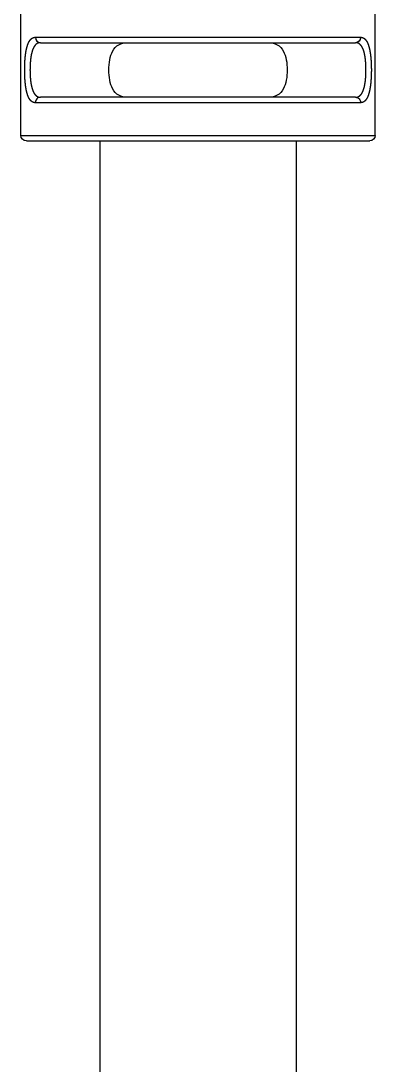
# Model space of a CAD drawing. Header units: millimetres. Extents: x 5401 to 6241, y 1473 to 2067.
# Drawn here: x 6090.86 to 6097.36, y 1814.79 to 1833.94 of the extents above; entities that cross this region are included whole.
import ezdxf

# ---------------------------------------------------------------- set-up
doc = ezdxf.new("R2010")
doc.units = ezdxf.units.MM

msp = doc.modelspace()

# ---------------------------------------------------------------- linework, layer by layer
at = {"extrusion": (1, -2.22045e-16, -2.96747e-13)}
for p, q in [((6090.863, 1831.837), (6090.863, 1837.537)), ((6097.363, 1831.837), (6097.363, 1837.537)), ((6091.13, 1833.637), (6097.096, 1833.637)), ((6091.221, 1833.537), (6097.004, 1833.537)), ((6097.096, 1832.437), (6091.13, 1832.437)), ((6097.004, 1832.537), (6091.221, 1832.537)), ((6090.863, 1831.837), (6097.363, 1831.837)), ((6090.963, 1831.737), (6097.263, 1831.737)), ((6092.313, 1831.737), (6092.313, 1741.737)), ((6095.913, 1831.737), (6095.913, 1741.737))]:
    msp.add_line(p, q, dxfattribs=at)
at = {"extrusion": (-5.04871e-29, 2.22045e-16, -1)}
for centre, start, end in [((-6090.963, 1831.837), 270, 0), ((-6097.263, 1831.837), 180, 270)]:
    msp.add_arc(centre, 0.1, start, end, dxfattribs=at)
for centre, start_param, end_param in [((6091.221, 1833.637), 4.712391, 6.283186), ((6091.221, 1832.437), 3.141593, 4.71239)]:
    msp.add_ellipse(centre, major_axis=(0, -0.1), ratio=0.917894, start_param=start_param, end_param=end_param)
at = {"extrusion": (2.46809e-29, 2.22045e-16, -1)}
msp.add_ellipse((6097.004, 1833.637), major_axis=(0, 0.1), ratio=0.917894, start_param=1.570797, end_param=3.14159, dxfattribs=at)
at = {"extrusion": (1.35779e-28, 2.22045e-16, -1)}
msp.add_ellipse((6097.004, 1832.437), major_axis=(0, 0.1), ratio=0.917894, start_param=0.000013, end_param=1.570813, dxfattribs=at)
for points in [[(6091.13, 1832.437), (6091.128, 1832.437), (6091.126, 1832.437), (6091.123, 1832.437), (6091.12, 1832.437), (6091.117, 1832.437), (6091.114, 1832.438), (6091.111, 1832.438), (6091.108, 1832.439), (6091.105, 1832.439), (6091.102, 1832.44), (6091.099, 1832.441), (6091.096, 1832.442), (6091.094, 1832.443), (6091.091, 1832.444), (6091.088, 1832.445), (6091.085, 1832.446), (6091.082, 1832.447), (6091.08, 1832.448), (6091.077, 1832.45), (6091.074, 1832.451), (6091.072, 1832.453), (6091.069, 1832.455), (6091.067, 1832.456), (6091.064, 1832.458), (6091.062, 1832.46), (6091.059, 1832.462), (6091.057, 1832.464), (6091.054, 1832.466), (6091.052, 1832.468), (6091.049, 1832.47), (6091.047, 1832.473), (6091.045, 1832.475), (6091.042, 1832.477), (6091.04, 1832.48), (6091.038, 1832.482), (6091.036, 1832.485), (6091.034, 1832.488), (6091.031, 1832.49), (6091.029, 1832.493), (6091.027, 1832.496), (6091.025, 1832.499), (6091.023, 1832.502), (6091.021, 1832.505), (6091.019, 1832.508), (6091.017, 1832.512), (6091.015, 1832.515), (6091.013, 1832.518), (6091.011, 1832.522), (6091.01, 1832.525), (6091.008, 1832.529), (6091.006, 1832.532), (6091.004, 1832.536), (6091.002, 1832.54), (6091.001, 1832.544), (6090.999, 1832.547), (6090.997, 1832.551), (6090.996, 1832.555), (6090.994, 1832.559), (6090.993, 1832.563), (6090.991, 1832.567), (6090.989, 1832.572), (6090.988, 1832.576), (6090.986, 1832.58), (6090.985, 1832.584), (6090.983, 1832.589), (6090.982, 1832.593), (6090.981, 1832.598), (6090.979, 1832.602), (6090.978, 1832.607), (6090.977, 1832.612), (6090.975, 1832.616), (6090.974, 1832.621), (6090.973, 1832.626), (6090.972, 1832.631), (6090.97, 1832.636), (6090.969, 1832.64), (6090.968, 1832.645), (6090.967, 1832.65), (6090.966, 1832.656), (6090.965, 1832.661), (6090.963, 1832.666), (6090.962, 1832.671), (6090.961, 1832.676), (6090.96, 1832.682), (6090.959, 1832.687), (6090.958, 1832.692), (6090.957, 1832.698), (6090.956, 1832.703), (6090.956, 1832.709), (6090.955, 1832.714), (6090.954, 1832.72), (6090.953, 1832.726), (6090.952, 1832.731), (6090.951, 1832.737), (6090.95, 1832.743), (6090.95, 1832.748), (6090.949, 1832.754), (6090.948, 1832.76), (6090.947, 1832.766), (6090.947, 1832.772), (6090.946, 1832.777), (6090.945, 1832.783), (6090.945, 1832.789), (6090.944, 1832.795), (6090.944, 1832.801), (6090.943, 1832.807), (6090.942, 1832.814), (6090.942, 1832.82), (6090.941, 1832.826), (6090.941, 1832.832), (6090.94, 1832.838), (6090.94, 1832.844), (6090.939, 1832.85), (6090.939, 1832.857), (6090.938, 1832.863), (6090.938, 1832.869), (6090.938, 1832.876), (6090.937, 1832.882), (6090.937, 1832.888), (6090.936, 1832.895), (6090.936, 1832.901), (6090.936, 1832.907), (6090.935, 1832.914), (6090.935, 1832.92), (6090.935, 1832.927), (6090.935, 1832.933), (6090.934, 1832.939), (6090.934, 1832.946), (6090.934, 1832.952), (6090.934, 1832.959), (6090.934, 1832.965), (6090.933, 1832.972), (6090.933, 1832.978), (6090.933, 1832.985), (6090.933, 1832.991), (6090.933, 1832.998), (6090.933, 1833.004), (6090.933, 1833.011), (6090.933, 1833.017), (6090.933, 1833.024), (6090.933, 1833.03), (6090.933, 1833.037), (6090.933, 1833.044), (6090.933, 1833.05), (6090.933, 1833.057), (6090.933, 1833.063), (6090.933, 1833.07), (6090.933, 1833.076), (6090.933, 1833.083), (6090.933, 1833.089), (6090.933, 1833.096), (6090.933, 1833.102), (6090.934, 1833.109), (6090.934, 1833.115), (6090.934, 1833.121), (6090.934, 1833.128), (6090.934, 1833.134), (6090.935, 1833.141), (6090.935, 1833.147), (6090.935, 1833.154), (6090.935, 1833.16), (6090.936, 1833.166), (6090.936, 1833.173), (6090.936, 1833.179), (6090.937, 1833.185), (6090.937, 1833.192), (6090.938, 1833.198), (6090.938, 1833.204), (6090.938, 1833.211), (6090.939, 1833.217), (6090.939, 1833.223), (6090.94, 1833.229), (6090.94, 1833.236), (6090.941, 1833.242), (6090.941, 1833.248), (6090.942, 1833.254), (6090.942, 1833.26), (6090.943, 1833.266), (6090.944, 1833.272), (6090.944, 1833.278), (6090.945, 1833.284), (6090.945, 1833.29), (6090.946, 1833.296), (6090.947, 1833.302), (6090.947, 1833.308), (6090.948, 1833.314), (6090.949, 1833.32), (6090.95, 1833.325), (6090.95, 1833.331), (6090.951, 1833.337), (6090.952, 1833.342), (6090.953, 1833.348), (6090.954, 1833.354), (6090.955, 1833.359), (6090.956, 1833.365), (6090.956, 1833.37), (6090.957, 1833.376), (6090.958, 1833.381), (6090.959, 1833.387), (6090.96, 1833.392), (6090.961, 1833.397), (6090.962, 1833.402), (6090.963, 1833.408), (6090.965, 1833.413), (6090.966, 1833.418), (6090.967, 1833.423), (6090.968, 1833.428), (6090.969, 1833.433), (6090.97, 1833.438), (6090.972, 1833.443), (6090.973, 1833.448), (6090.974, 1833.452), (6090.975, 1833.457), (6090.977, 1833.462), (6090.978, 1833.466), (6090.979, 1833.471), (6090.981, 1833.476), (6090.982, 1833.48), (6090.983, 1833.485), (6090.985, 1833.489), (6090.986, 1833.493), (6090.988, 1833.498), (6090.989, 1833.502), (6090.991, 1833.506), (6090.992, 1833.51), (6090.994, 1833.514), (6090.996, 1833.518), (6090.997, 1833.522), (6090.999, 1833.526), (6091.001, 1833.53), (6091.002, 1833.534), (6091.004, 1833.537), (6091.006, 1833.541), (6091.008, 1833.545), (6091.01, 1833.548), (6091.011, 1833.552), (6091.013, 1833.555), (6091.015, 1833.559), (6091.017, 1833.562), (6091.019, 1833.565), (6091.021, 1833.568), (6091.023, 1833.571), (6091.025, 1833.574), (6091.027, 1833.577), (6091.029, 1833.58), (6091.031, 1833.583), (6091.034, 1833.586), (6091.036, 1833.589), (6091.038, 1833.591), (6091.04, 1833.594), (6091.042, 1833.596), (6091.045, 1833.599), (6091.047, 1833.601), (6091.049, 1833.603), (6091.052, 1833.606), (6091.054, 1833.608), (6091.057, 1833.61), (6091.059, 1833.612), (6091.062, 1833.614), (6091.064, 1833.615), (6091.067, 1833.617), (6091.069, 1833.619), (6091.072, 1833.621), (6091.074, 1833.622), (6091.077, 1833.624), (6091.08, 1833.625), (6091.082, 1833.626), (6091.085, 1833.628), (6091.088, 1833.629), (6091.091, 1833.63), (6091.094, 1833.631), (6091.096, 1833.632), (6091.099, 1833.633), (6091.102, 1833.633), (6091.105, 1833.634), (6091.108, 1833.635), (6091.111, 1833.635), (6091.114, 1833.636), (6091.117, 1833.636), (6091.12, 1833.636), (6091.123, 1833.637), (6091.126, 1833.637), (6091.128, 1833.637), (6091.13, 1833.637)], [(6097.004, 1832.537), (6097.005, 1832.537), (6097.007, 1832.537), (6097.01, 1832.537), (6097.013, 1832.537), (6097.017, 1832.537), (6097.02, 1832.538), (6097.023, 1832.538), (6097.026, 1832.539), (6097.029, 1832.539), (6097.032, 1832.54), (6097.034, 1832.54), (6097.037, 1832.541), (6097.04, 1832.542), (6097.043, 1832.543), (6097.046, 1832.544), (6097.049, 1832.545), (6097.051, 1832.546), (6097.054, 1832.547), (6097.057, 1832.549), (6097.059, 1832.55), (6097.062, 1832.551), (6097.064, 1832.553), (6097.067, 1832.554), (6097.07, 1832.556), (6097.072, 1832.557), (6097.074, 1832.559), (6097.077, 1832.561), (6097.079, 1832.563), (6097.082, 1832.565), (6097.084, 1832.567), (6097.086, 1832.569), (6097.089, 1832.571), (6097.091, 1832.573), (6097.093, 1832.575), (6097.095, 1832.577), (6097.098, 1832.58), (6097.1, 1832.582), (6097.102, 1832.585), (6097.104, 1832.587), (6097.106, 1832.59), (6097.108, 1832.592), (6097.11, 1832.595), (6097.112, 1832.598), (6097.114, 1832.601), (6097.116, 1832.603), (6097.118, 1832.606), (6097.12, 1832.609), (6097.121, 1832.612), (6097.123, 1832.615), (6097.125, 1832.619), (6097.127, 1832.622), (6097.128, 1832.625), (6097.13, 1832.628), (6097.132, 1832.632), (6097.134, 1832.635), (6097.135, 1832.638), (6097.137, 1832.642), (6097.138, 1832.646), (6097.14, 1832.649), (6097.141, 1832.653), (6097.143, 1832.657), (6097.144, 1832.66), (6097.146, 1832.664), (6097.147, 1832.668), (6097.149, 1832.672), (6097.15, 1832.676), (6097.151, 1832.68), (6097.153, 1832.684), (6097.154, 1832.688), (6097.155, 1832.692), (6097.157, 1832.696), (6097.158, 1832.701), (6097.159, 1832.705), (6097.16, 1832.709), (6097.161, 1832.713), (6097.163, 1832.718), (6097.164, 1832.722), (6097.165, 1832.727), (6097.166, 1832.731), (6097.167, 1832.736), (6097.168, 1832.74), (6097.169, 1832.745), (6097.17, 1832.75), (6097.171, 1832.755), (6097.172, 1832.759), (6097.173, 1832.764), (6097.174, 1832.769), (6097.175, 1832.774), (6097.175, 1832.779), (6097.176, 1832.784), (6097.177, 1832.789), (6097.178, 1832.794), (6097.179, 1832.799), (6097.18, 1832.804), (6097.18, 1832.809), (6097.181, 1832.814), (6097.182, 1832.819), (6097.182, 1832.824), (6097.183, 1832.83), (6097.184, 1832.835), (6097.184, 1832.84), (6097.185, 1832.845), (6097.186, 1832.851), (6097.186, 1832.856), (6097.187, 1832.862), (6097.187, 1832.867), (6097.188, 1832.872), (6097.188, 1832.878), (6097.189, 1832.883), (6097.189, 1832.889), (6097.19, 1832.894), (6097.19, 1832.9), (6097.19, 1832.905), (6097.191, 1832.911), (6097.191, 1832.917), (6097.191, 1832.922), (6097.192, 1832.928), (6097.192, 1832.934), (6097.192, 1832.939), (6097.193, 1832.945), (6097.193, 1832.951), (6097.193, 1832.956), (6097.193, 1832.962), (6097.194, 1832.968), (6097.194, 1832.973), (6097.194, 1832.979), (6097.194, 1832.985), (6097.194, 1832.991), (6097.194, 1832.996), (6097.195, 1833.002), (6097.195, 1833.008), (6097.195, 1833.014), (6097.195, 1833.019), (6097.195, 1833.025), (6097.195, 1833.031), (6097.195, 1833.037), (6097.195, 1833.043), (6097.195, 1833.048), (6097.195, 1833.054), (6097.195, 1833.06), (6097.195, 1833.066), (6097.195, 1833.071), (6097.194, 1833.077), (6097.194, 1833.083), (6097.194, 1833.089), (6097.194, 1833.094), (6097.194, 1833.1), (6097.194, 1833.106), (6097.193, 1833.112), (6097.193, 1833.117), (6097.193, 1833.123), (6097.193, 1833.129), (6097.192, 1833.134), (6097.192, 1833.14), (6097.192, 1833.146), (6097.191, 1833.151), (6097.191, 1833.157), (6097.191, 1833.163), (6097.19, 1833.168), (6097.19, 1833.174), (6097.19, 1833.179), (6097.189, 1833.185), (6097.189, 1833.19), (6097.188, 1833.196), (6097.188, 1833.201), (6097.187, 1833.207), (6097.187, 1833.212), (6097.186, 1833.217), (6097.186, 1833.223), (6097.185, 1833.228), (6097.184, 1833.233), (6097.184, 1833.239), (6097.183, 1833.244), (6097.182, 1833.249), (6097.182, 1833.254), (6097.181, 1833.26), (6097.18, 1833.265), (6097.179, 1833.27), (6097.179, 1833.275), (6097.178, 1833.28), (6097.177, 1833.285), (6097.176, 1833.29), (6097.175, 1833.295), (6097.175, 1833.3), (6097.174, 1833.305), (6097.173, 1833.31), (6097.172, 1833.314), (6097.171, 1833.319), (6097.17, 1833.324), (6097.169, 1833.328), (6097.168, 1833.333), (6097.167, 1833.338), (6097.166, 1833.342), (6097.165, 1833.347), (6097.164, 1833.351), (6097.163, 1833.356), (6097.161, 1833.36), (6097.16, 1833.365), (6097.159, 1833.369), (6097.158, 1833.373), (6097.157, 1833.377), (6097.155, 1833.382), (6097.154, 1833.386), (6097.153, 1833.39), (6097.151, 1833.394), (6097.15, 1833.398), (6097.149, 1833.402), (6097.147, 1833.406), (6097.146, 1833.409), (6097.144, 1833.413), (6097.143, 1833.417), (6097.141, 1833.421), (6097.14, 1833.424), (6097.138, 1833.428), (6097.137, 1833.432), (6097.135, 1833.435), (6097.134, 1833.439), (6097.132, 1833.442), (6097.13, 1833.445), (6097.128, 1833.449), (6097.127, 1833.452), (6097.125, 1833.455), (6097.123, 1833.458), (6097.121, 1833.461), (6097.12, 1833.464), (6097.118, 1833.467), (6097.116, 1833.47), (6097.114, 1833.473), (6097.112, 1833.476), (6097.11, 1833.479), (6097.108, 1833.481), (6097.106, 1833.484), (6097.104, 1833.486), (6097.102, 1833.489), (6097.1, 1833.491), (6097.097, 1833.494), (6097.095, 1833.496), (6097.093, 1833.498), (6097.091, 1833.501), (6097.089, 1833.503), (6097.086, 1833.505), (6097.084, 1833.507), (6097.082, 1833.509), (6097.079, 1833.511), (6097.077, 1833.513), (6097.074, 1833.514), (6097.072, 1833.516), (6097.07, 1833.518), (6097.067, 1833.519), (6097.064, 1833.521), (6097.062, 1833.522), (6097.059, 1833.524), (6097.057, 1833.525), (6097.054, 1833.526), (6097.051, 1833.527), (6097.049, 1833.529), (6097.046, 1833.53), (6097.043, 1833.531), (6097.04, 1833.531), (6097.037, 1833.532), (6097.034, 1833.533), (6097.032, 1833.534), (6097.029, 1833.534), (6097.026, 1833.535), (6097.023, 1833.535), (6097.02, 1833.536), (6097.017, 1833.536), (6097.013, 1833.536), (6097.01, 1833.537), (6097.007, 1833.537), (6097.005, 1833.537), (6097.004, 1833.537)]]:
    msp.add_open_spline(points, degree=3)
for points, knots in [([(6097.096, 1833.637), (6097.097, 1833.637), (6097.099, 1833.637), (6097.102, 1833.637), (6097.105, 1833.636), (6097.108, 1833.636), (6097.111, 1833.636), (6097.114, 1833.635), (6097.117, 1833.635), (6097.12, 1833.634), (6097.123, 1833.633), (6097.126, 1833.633), (6097.129, 1833.632), (6097.132, 1833.631), (6097.135, 1833.63), (6097.137, 1833.629), (6097.14, 1833.628), (6097.143, 1833.626), (6097.146, 1833.625), (6097.148, 1833.624), (6097.151, 1833.622), (6097.154, 1833.621), (6097.156, 1833.619), (6097.159, 1833.617), (6097.161, 1833.615), (6097.164, 1833.614), (6097.166, 1833.612), (6097.169, 1833.61), (6097.171, 1833.608), (6097.174, 1833.605), (6097.176, 1833.603), (6097.178, 1833.601), (6097.181, 1833.599), (6097.183, 1833.596), (6097.185, 1833.594), (6097.187, 1833.591), (6097.19, 1833.589), (6097.192, 1833.586), (6097.194, 1833.583), (6097.196, 1833.58), (6097.198, 1833.577), (6097.2, 1833.574), (6097.202, 1833.571), (6097.204, 1833.568), (6097.206, 1833.565), (6097.208, 1833.562), (6097.21, 1833.559), (6097.212, 1833.555), (6097.214, 1833.552), (6097.216, 1833.548), (6097.218, 1833.545), (6097.219, 1833.541), (6097.221, 1833.538), (6097.223, 1833.534), (6097.225, 1833.53), (6097.226, 1833.526), (6097.228, 1833.522), (6097.23, 1833.518), (6097.231, 1833.514), (6097.233, 1833.51), (6097.234, 1833.506), (6097.236, 1833.502), (6097.237, 1833.498), (6097.239, 1833.493), (6097.24, 1833.489), (6097.242, 1833.485), (6097.243, 1833.48), (6097.245, 1833.476), (6097.246, 1833.471), (6097.247, 1833.467), (6097.249, 1833.462), (6097.25, 1833.457), (6097.251, 1833.453), (6097.253, 1833.448), (6097.254, 1833.443), (6097.255, 1833.438), (6097.256, 1833.433), (6097.257, 1833.428), (6097.259, 1833.423), (6097.26, 1833.418), (6097.261, 1833.413), (6097.262, 1833.408), (6097.263, 1833.402), (6097.264, 1833.397), (6097.265, 1833.392), (6097.266, 1833.387), (6097.267, 1833.381), (6097.268, 1833.376), (6097.269, 1833.37), (6097.27, 1833.365), (6097.271, 1833.359), (6097.272, 1833.354), (6097.272, 1833.348), (6097.273, 1833.342), (6097.274, 1833.337), (6097.275, 1833.331), (6097.276, 1833.325), (6097.276, 1833.32), (6097.277, 1833.314), (6097.278, 1833.308), (6097.279, 1833.302), (6097.279, 1833.296), (6097.28, 1833.29), (6097.281, 1833.284), (6097.281, 1833.278), (6097.282, 1833.272), (6097.282, 1833.266), (6097.283, 1833.26), (6097.284, 1833.254), (6097.284, 1833.248), (6097.285, 1833.242), (6097.285, 1833.235), (6097.286, 1833.229), (6097.286, 1833.223), (6097.287, 1833.217), (6097.287, 1833.211), (6097.287, 1833.204), (6097.288, 1833.198), (6097.288, 1833.192), (6097.289, 1833.185), (6097.289, 1833.179), (6097.289, 1833.173), (6097.29, 1833.166), (6097.29, 1833.16), (6097.29, 1833.153), (6097.291, 1833.147), (6097.291, 1833.141), (6097.291, 1833.134), (6097.291, 1833.128), (6097.291, 1833.121), (6097.292, 1833.115), (6097.292, 1833.108), (6097.292, 1833.102), (6097.292, 1833.095), (6097.292, 1833.089), (6097.292, 1833.082), (6097.292, 1833.076), (6097.293, 1833.069), (6097.293, 1833.063), (6097.293, 1833.056), (6097.293, 1833.05), (6097.293, 1833.043), (6097.293, 1833.037), (6097.293, 1833.03), (6097.293, 1833.023), (6097.293, 1833.017), (6097.293, 1833.01), (6097.293, 1833.004), (6097.292, 1832.997), (6097.292, 1832.991), (6097.292, 1832.984), (6097.292, 1832.978), (6097.292, 1832.971), (6097.292, 1832.965), (6097.292, 1832.958), (6097.291, 1832.952), (6097.291, 1832.946), (6097.291, 1832.939), (6097.291, 1832.933), (6097.291, 1832.926), (6097.29, 1832.92), (6097.29, 1832.914), (6097.29, 1832.907), (6097.289, 1832.901), (6097.289, 1832.895), (6097.289, 1832.888), (6097.288, 1832.882), (6097.288, 1832.876), (6097.287, 1832.869), (6097.287, 1832.863), (6097.287, 1832.857), (6097.286, 1832.85), (6097.286, 1832.844), (6097.285, 1832.838), (6097.285, 1832.832), (6097.284, 1832.826), (6097.284, 1832.819), (6097.283, 1832.813), (6097.282, 1832.807), (6097.282, 1832.801), (6097.281, 1832.795), (6097.281, 1832.789), (6097.28, 1832.783), (6097.279, 1832.777), (6097.279, 1832.772), (6097.278, 1832.766), (6097.277, 1832.76), (6097.276, 1832.754), (6097.276, 1832.748), (6097.275, 1832.743), (6097.274, 1832.737), (6097.273, 1832.731), (6097.272, 1832.725), (6097.272, 1832.72), (6097.271, 1832.714), (6097.27, 1832.709), (6097.269, 1832.703), (6097.268, 1832.698), (6097.267, 1832.692), (6097.266, 1832.687), (6097.265, 1832.682), (6097.264, 1832.676), (6097.263, 1832.671), (6097.262, 1832.666), (6097.261, 1832.661), (6097.26, 1832.656), (6097.259, 1832.651), (6097.257, 1832.645), (6097.256, 1832.641), (6097.255, 1832.636), (6097.254, 1832.631), (6097.253, 1832.626), (6097.251, 1832.621), (6097.25, 1832.616), (6097.249, 1832.612), (6097.247, 1832.607), (6097.246, 1832.603), (6097.245, 1832.598), (6097.243, 1832.593), (6097.242, 1832.589), (6097.241, 1832.585), (6097.239, 1832.58), (6097.238, 1832.576), (6097.236, 1832.572), (6097.234, 1832.568), (6097.233, 1832.563), (6097.231, 1832.559), (6097.23, 1832.555), (6097.228, 1832.551), (6097.226, 1832.547), (6097.225, 1832.544), (6097.223, 1832.54), (6097.221, 1832.536), (6097.219, 1832.532), (6097.218, 1832.529), (6097.216, 1832.525), (6097.214, 1832.522), (6097.212, 1832.518), (6097.21, 1832.515), (6097.208, 1832.512), (6097.206, 1832.509), (6097.204, 1832.505), (6097.202, 1832.502), (6097.2, 1832.499), (6097.198, 1832.496), (6097.196, 1832.493), (6097.194, 1832.491), (6097.192, 1832.488), (6097.19, 1832.485), (6097.187, 1832.482), (6097.185, 1832.48), (6097.183, 1832.477), (6097.181, 1832.475), (6097.178, 1832.473), (6097.176, 1832.47), (6097.174, 1832.468), (6097.171, 1832.466), (6097.169, 1832.464), (6097.166, 1832.462), (6097.164, 1832.46), (6097.161, 1832.458), (6097.159, 1832.456), (6097.156, 1832.455), (6097.154, 1832.453), (6097.151, 1832.451), (6097.148, 1832.45), (6097.146, 1832.448), (6097.143, 1832.447), (6097.14, 1832.446), (6097.137, 1832.445), (6097.135, 1832.444), (6097.132, 1832.443), (6097.129, 1832.442), (6097.126, 1832.441), (6097.123, 1832.44), (6097.12, 1832.439), (6097.117, 1832.439), (6097.114, 1832.438), (6097.111, 1832.438), (6097.108, 1832.437), (6097.105, 1832.437), (6097.102, 1832.437), (6097.099, 1832.437), (6097.097, 1832.437), (6097.096, 1832.437)], [0, 0, 0, 0, 0.0035461, 0.0070922, 0.0106383, 0.0141844, 0.0177305, 0.0212766, 0.0248227, 0.0283688, 0.0319149, 0.035461, 0.0390071, 0.0425532, 0.0460993, 0.0496454, 0.0531915, 0.0567376, 0.0602837, 0.0638298, 0.0673759, 0.070922, 0.0744681, 0.0780142, 0.0815603, 0.0851064, 0.0886525, 0.0921986, 0.0957447, 0.0992908, 0.1028369, 0.106383, 0.1099291, 0.1134752, 0.1170213, 0.1205674, 0.1241135, 0.1276596, 0.1312057, 0.1347518, 0.1382979, 0.141844, 0.1453901, 0.1489362, 0.1524823, 0.1560284, 0.1595745, 0.1631206, 0.1666667, 0.1702128, 0.1737589, 0.177305, 0.1808511, 0.1843972, 0.1879433, 0.1914894, 0.1950355, 0.1985816, 0.2021277, 0.2056738, 0.2092199, 0.212766, 0.2163121, 0.2198582, 0.2234043, 0.2269504, 0.2304965, 0.2340426, 0.2375887, 0.2411348, 0.2446809, 0.248227, 0.251773, 0.2553191, 0.2588652, 0.2624113, 0.2659574, 0.2695035, 0.2730496, 0.2765957, 0.2801418, 0.2836879, 0.287234, 0.2907801, 0.2943262, 0.2978723, 0.3014184, 0.3049645, 0.3085106, 0.3120567, 0.3156028, 0.3191489, 0.322695, 0.3262411, 0.3297872, 0.3333333, 0.3368794, 0.3404255, 0.3439716, 0.3475177, 0.3510638, 0.3546099, 0.358156, 0.3617021, 0.3652482, 0.3687943, 0.3723404, 0.3758865, 0.3794326, 0.3829787, 0.3865248, 0.3900709, 0.393617, 0.3971631, 0.4007092, 0.4042553, 0.4078014, 0.4113475, 0.4148936, 0.4184397, 0.4219858, 0.4255319, 0.429078, 0.4326241, 0.4361702, 0.4397163, 0.4432624, 0.4468085, 0.4503546, 0.4539007, 0.4574468, 0.4609929, 0.464539, 0.4680851, 0.4716312, 0.4751773, 0.4787234, 0.4822695, 0.4858156, 0.4893617, 0.4929078, 0.4964539, 0.5, 0.5035461, 0.5070922, 0.5106383, 0.5141844, 0.5177305, 0.5212766, 0.5248227, 0.5283688, 0.5319149, 0.535461, 0.5390071, 0.5425532, 0.5460993, 0.5496454, 0.5531915, 0.5567376, 0.5602837, 0.5638298, 0.5673759, 0.570922, 0.5744681, 0.5780142, 0.5815603, 0.5851064, 0.5886525, 0.5921986, 0.5957447, 0.5992908, 0.6028369, 0.606383, 0.6099291, 0.6134752, 0.6170213, 0.6205674, 0.6241135, 0.6276596, 0.6312057, 0.6347518, 0.6382979, 0.641844, 0.6453901, 0.6489362, 0.6524823, 0.6560284, 0.6595745, 0.6631206, 0.6666667, 0.6702128, 0.6737589, 0.677305, 0.6808511, 0.6843972, 0.6879433, 0.6914894, 0.6950355, 0.6985816, 0.7021277, 0.7056738, 0.7092199, 0.712766, 0.7163121, 0.7198582, 0.7234043, 0.7269504, 0.7304965, 0.7340426, 0.7375887, 0.7411348, 0.7446809, 0.748227, 0.751773, 0.7553191, 0.7588652, 0.7624113, 0.7659574, 0.7695035, 0.7730496, 0.7765957, 0.7801418, 0.7836879, 0.787234, 0.7907801, 0.7943262, 0.7978723, 0.8014184, 0.8049645, 0.8085106, 0.8120567, 0.8156028, 0.8191489, 0.822695, 0.8262411, 0.8297872, 0.8333333, 0.8368794, 0.8404255, 0.8439716, 0.8475177, 0.8510638, 0.8546099, 0.858156, 0.8617021, 0.8652482, 0.8687943, 0.8723404, 0.8758865, 0.8794326, 0.8829787, 0.8865248, 0.8900709, 0.893617, 0.8971631, 0.9007092, 0.9042553, 0.9078014, 0.9113475, 0.9148936, 0.9184397, 0.9219858, 0.9255319, 0.929078, 0.9326241, 0.9361702, 0.9397163, 0.9432624, 0.9468085, 0.9503546, 0.9539007, 0.9574468, 0.9609929, 0.964539, 0.9680851, 0.9716312, 0.9751773, 0.9787234, 0.9822695, 0.9858156, 0.9893617, 0.9929078, 0.9964539, 1, 1, 1, 1]), ([(6091.221, 1833.537), (6091.22, 1833.537), (6091.218, 1833.537), (6091.215, 1833.537), (6091.212, 1833.536), (6091.209, 1833.536), (6091.206, 1833.536), (6091.203, 1833.535), (6091.2, 1833.535), (6091.197, 1833.534), (6091.194, 1833.534), (6091.191, 1833.533), (6091.188, 1833.532), (6091.185, 1833.531), (6091.182, 1833.531), (6091.18, 1833.53), (6091.177, 1833.529), (6091.174, 1833.527), (6091.171, 1833.526), (6091.169, 1833.525), (6091.166, 1833.524), (6091.164, 1833.522), (6091.161, 1833.521), (6091.158, 1833.519), (6091.156, 1833.518), (6091.153, 1833.516), (6091.151, 1833.514), (6091.148, 1833.513), (6091.146, 1833.511), (6091.144, 1833.509), (6091.141, 1833.507), (6091.139, 1833.505), (6091.137, 1833.503), (6091.134, 1833.501), (6091.132, 1833.498), (6091.13, 1833.496), (6091.128, 1833.494), (6091.126, 1833.491), (6091.124, 1833.489), (6091.122, 1833.486), (6091.119, 1833.484), (6091.117, 1833.481), (6091.115, 1833.479), (6091.113, 1833.476), (6091.112, 1833.473), (6091.11, 1833.47), (6091.108, 1833.467), (6091.106, 1833.464), (6091.104, 1833.461), (6091.102, 1833.458), (6091.1, 1833.455), (6091.099, 1833.452), (6091.097, 1833.449), (6091.095, 1833.445), (6091.094, 1833.442), (6091.092, 1833.439), (6091.09, 1833.435), (6091.089, 1833.432), (6091.087, 1833.428), (6091.085, 1833.424), (6091.084, 1833.421), (6091.082, 1833.417), (6091.081, 1833.413), (6091.08, 1833.409), (6091.078, 1833.406), (6091.077, 1833.402), (6091.075, 1833.398), (6091.074, 1833.394), (6091.073, 1833.39), (6091.071, 1833.386), (6091.07, 1833.381), (6091.069, 1833.377), (6091.068, 1833.373), (6091.066, 1833.369), (6091.065, 1833.364), (6091.064, 1833.36), (6091.063, 1833.356), (6091.062, 1833.351), (6091.061, 1833.347), (6091.06, 1833.342), (6091.058, 1833.338), (6091.057, 1833.333), (6091.056, 1833.328), (6091.055, 1833.324), (6091.054, 1833.319), (6091.053, 1833.314), (6091.053, 1833.309), (6091.052, 1833.305), (6091.051, 1833.3), (6091.05, 1833.295), (6091.049, 1833.29), (6091.048, 1833.285), (6091.047, 1833.28), (6091.047, 1833.275), (6091.046, 1833.27), (6091.045, 1833.265), (6091.044, 1833.26), (6091.044, 1833.254), (6091.043, 1833.249), (6091.042, 1833.244), (6091.042, 1833.239), (6091.041, 1833.233), (6091.04, 1833.228), (6091.04, 1833.223), (6091.039, 1833.217), (6091.039, 1833.212), (6091.038, 1833.207), (6091.038, 1833.201), (6091.037, 1833.196), (6091.037, 1833.19), (6091.036, 1833.185), (6091.036, 1833.179), (6091.035, 1833.174), (6091.035, 1833.168), (6091.035, 1833.162), (6091.034, 1833.157), (6091.034, 1833.151), (6091.034, 1833.146), (6091.033, 1833.14), (6091.033, 1833.134), (6091.033, 1833.129), (6091.032, 1833.123), (6091.032, 1833.117), (6091.032, 1833.112), (6091.032, 1833.106), (6091.032, 1833.1), (6091.031, 1833.094), (6091.031, 1833.089), (6091.031, 1833.083), (6091.031, 1833.077), (6091.031, 1833.071), (6091.031, 1833.066), (6091.031, 1833.06), (6091.031, 1833.054), (6091.031, 1833.048), (6091.03, 1833.043), (6091.03, 1833.037), (6091.03, 1833.031), (6091.031, 1833.025), (6091.031, 1833.019), (6091.031, 1833.014), (6091.031, 1833.008), (6091.031, 1833.002), (6091.031, 1832.996), (6091.031, 1832.991), (6091.031, 1832.985), (6091.031, 1832.979), (6091.032, 1832.973), (6091.032, 1832.968), (6091.032, 1832.962), (6091.032, 1832.956), (6091.032, 1832.95), (6091.033, 1832.945), (6091.033, 1832.939), (6091.033, 1832.933), (6091.034, 1832.928), (6091.034, 1832.922), (6091.034, 1832.917), (6091.035, 1832.911), (6091.035, 1832.905), (6091.035, 1832.9), (6091.036, 1832.894), (6091.036, 1832.889), (6091.037, 1832.883), (6091.037, 1832.878), (6091.038, 1832.872), (6091.038, 1832.867), (6091.039, 1832.861), (6091.039, 1832.856), (6091.04, 1832.851), (6091.04, 1832.845), (6091.041, 1832.84), (6091.042, 1832.835), (6091.042, 1832.83), (6091.043, 1832.824), (6091.044, 1832.819), (6091.044, 1832.814), (6091.045, 1832.809), (6091.046, 1832.804), (6091.047, 1832.799), (6091.047, 1832.794), (6091.048, 1832.789), (6091.049, 1832.784), (6091.05, 1832.779), (6091.051, 1832.774), (6091.052, 1832.769), (6091.053, 1832.764), (6091.053, 1832.759), (6091.054, 1832.754), (6091.055, 1832.75), (6091.056, 1832.745), (6091.057, 1832.74), (6091.058, 1832.736), (6091.06, 1832.731), (6091.061, 1832.727), (6091.062, 1832.722), (6091.063, 1832.718), (6091.064, 1832.713), (6091.065, 1832.709), (6091.066, 1832.705), (6091.068, 1832.7), (6091.069, 1832.696), (6091.07, 1832.692), (6091.071, 1832.688), (6091.073, 1832.684), (6091.074, 1832.68), (6091.075, 1832.676), (6091.077, 1832.672), (6091.078, 1832.668), (6091.08, 1832.664), (6091.081, 1832.66), (6091.082, 1832.656), (6091.084, 1832.653), (6091.086, 1832.649), (6091.087, 1832.646), (6091.089, 1832.642), (6091.09, 1832.638), (6091.092, 1832.635), (6091.094, 1832.632), (6091.095, 1832.628), (6091.097, 1832.625), (6091.099, 1832.622), (6091.1, 1832.619), (6091.102, 1832.615), (6091.104, 1832.612), (6091.106, 1832.609), (6091.108, 1832.606), (6091.11, 1832.603), (6091.112, 1832.601), (6091.113, 1832.598), (6091.115, 1832.595), (6091.117, 1832.592), (6091.119, 1832.59), (6091.122, 1832.587), (6091.124, 1832.585), (6091.126, 1832.582), (6091.128, 1832.58), (6091.13, 1832.577), (6091.132, 1832.575), (6091.134, 1832.573), (6091.137, 1832.571), (6091.139, 1832.569), (6091.141, 1832.567), (6091.144, 1832.565), (6091.146, 1832.563), (6091.148, 1832.561), (6091.151, 1832.559), (6091.153, 1832.557), (6091.156, 1832.556), (6091.158, 1832.554), (6091.161, 1832.553), (6091.164, 1832.551), (6091.166, 1832.55), (6091.169, 1832.549), (6091.171, 1832.547), (6091.174, 1832.546), (6091.177, 1832.545), (6091.18, 1832.544), (6091.182, 1832.543), (6091.185, 1832.542), (6091.188, 1832.541), (6091.191, 1832.54), (6091.194, 1832.54), (6091.197, 1832.539), (6091.2, 1832.539), (6091.203, 1832.538), (6091.206, 1832.538), (6091.209, 1832.537), (6091.212, 1832.537), (6091.215, 1832.537), (6091.218, 1832.537), (6091.22, 1832.537), (6091.221, 1832.537)], [0, 0, 0, 0, 0.0037037, 0.0074074, 0.0111111, 0.0148148, 0.0185185, 0.0222222, 0.0259259, 0.0296296, 0.0333333, 0.037037, 0.0407407, 0.0444444, 0.0481481, 0.0518519, 0.0555556, 0.0592593, 0.062963, 0.0666667, 0.0703704, 0.0740741, 0.0777778, 0.0814815, 0.0851852, 0.0888889, 0.0925926, 0.0962963, 0.1, 0.1037037, 0.1074074, 0.1111111, 0.1148148, 0.1185185, 0.1222222, 0.1259259, 0.1296296, 0.1333333, 0.137037, 0.1407407, 0.1444444, 0.1481481, 0.1518519, 0.1555556, 0.1592593, 0.162963, 0.1666667, 0.1703704, 0.1740741, 0.1777778, 0.1814815, 0.1851852, 0.1888889, 0.1925926, 0.1962963, 0.2, 0.2037037, 0.2074074, 0.2111111, 0.2148148, 0.2185185, 0.2222222, 0.2259259, 0.2296296, 0.2333333, 0.237037, 0.2407407, 0.2444444, 0.2481481, 0.2518519, 0.2555556, 0.2592593, 0.262963, 0.2666667, 0.2703704, 0.2740741, 0.2777778, 0.2814815, 0.2851852, 0.2888889, 0.2925926, 0.2962963, 0.3, 0.3037037, 0.3074074, 0.3111111, 0.3148148, 0.3185185, 0.3222222, 0.3259259, 0.3296296, 0.3333333, 0.337037, 0.3407407, 0.3444444, 0.3481481, 0.3518519, 0.3555556, 0.3592593, 0.362963, 0.3666667, 0.3703704, 0.3740741, 0.3777778, 0.3814815, 0.3851852, 0.3888889, 0.3925926, 0.3962963, 0.4, 0.4037037, 0.4074074, 0.4111111, 0.4148148, 0.4185185, 0.4222222, 0.4259259, 0.4296296, 0.4333333, 0.437037, 0.4407407, 0.4444444, 0.4481481, 0.4518519, 0.4555556, 0.4592593, 0.462963, 0.4666667, 0.4703704, 0.4740741, 0.4777778, 0.4814815, 0.4851852, 0.4888889, 0.4925926, 0.4962963, 0.5, 0.5037037, 0.5074074, 0.5111111, 0.5148148, 0.5185185, 0.5222222, 0.5259259, 0.5296296, 0.5333333, 0.537037, 0.5407407, 0.5444444, 0.5481481, 0.5518519, 0.5555556, 0.5592593, 0.562963, 0.5666667, 0.5703704, 0.5740741, 0.5777778, 0.5814815, 0.5851852, 0.5888889, 0.5925926, 0.5962963, 0.6, 0.6037037, 0.6074074, 0.6111111, 0.6148148, 0.6185185, 0.6222222, 0.6259259, 0.6296296, 0.6333333, 0.637037, 0.6407407, 0.6444444, 0.6481481, 0.6518519, 0.6555556, 0.6592593, 0.662963, 0.6666667, 0.6703704, 0.6740741, 0.6777778, 0.6814815, 0.6851852, 0.6888889, 0.6925926, 0.6962963, 0.7, 0.7037037, 0.7074074, 0.7111111, 0.7148148, 0.7185185, 0.7222222, 0.7259259, 0.7296296, 0.7333333, 0.737037, 0.7407407, 0.7444444, 0.7481481, 0.7518519, 0.7555556, 0.7592593, 0.762963, 0.7666667, 0.7703704, 0.7740741, 0.7777778, 0.7814815, 0.7851852, 0.7888889, 0.7925926, 0.7962963, 0.8, 0.8037037, 0.8074074, 0.8111111, 0.8148148, 0.8185185, 0.8222222, 0.8259259, 0.8296296, 0.8333333, 0.837037, 0.8407407, 0.8444444, 0.8481481, 0.8518519, 0.8555556, 0.8592593, 0.862963, 0.8666667, 0.8703704, 0.8740741, 0.8777778, 0.8814815, 0.8851852, 0.8888889, 0.8925926, 0.8962963, 0.9, 0.9037037, 0.9074074, 0.9111111, 0.9148148, 0.9185185, 0.9222222, 0.9259259, 0.9296296, 0.9333333, 0.937037, 0.9407407, 0.9444444, 0.9481481, 0.9518519, 0.9555556, 0.9592593, 0.962963, 0.9666667, 0.9703704, 0.9740741, 0.9777778, 0.9814815, 0.9851852, 0.9888889, 0.9925926, 0.9962963, 1, 1, 1, 1]), ([(6092.818, 1832.537), (6092.762, 1832.537), (6092.707, 1832.547), (6092.613, 1832.599), (6092.574, 1832.641), (6092.523, 1832.738), (6092.505, 1832.791), (6092.482, 1832.91), (6092.476, 1832.975), (6092.476, 1833.037), (6092.476, 1833.098), (6092.482, 1833.164), (6092.505, 1833.282), (6092.523, 1833.336), (6092.574, 1833.432), (6092.613, 1833.474), (6092.707, 1833.526), (6092.762, 1833.537), (6092.818, 1833.537)], [0.3110541, 0.3110541, 0.3110541, 0.3110541, 0.3348501, 0.3348501, 0.3586461, 0.3586461, 0.3770975, 0.3770975, 0.395549, 0.395549, 0.395549, 0.4140004, 0.4140004, 0.4324518, 0.4324518, 0.4562478, 0.4562478, 0.4800438, 0.4800438, 0.4800438, 0.4800438]), ([(6095.408, 1833.537), (6095.463, 1833.537), (6095.518, 1833.526), (6095.613, 1833.474), (6095.652, 1833.432), (6095.702, 1833.336), (6095.72, 1833.282), (6095.744, 1833.164), (6095.749, 1833.098), (6095.749, 1833.037), (6095.749, 1832.975), (6095.744, 1832.91), (6095.72, 1832.791), (6095.702, 1832.738), (6095.652, 1832.641), (6095.613, 1832.599), (6095.518, 1832.547), (6095.463, 1832.537), (6095.408, 1832.537)], [0.3110541, 0.3110541, 0.3110541, 0.3110541, 0.3348501, 0.3348501, 0.3586461, 0.3586461, 0.3770975, 0.3770975, 0.395549, 0.395549, 0.395549, 0.4140004, 0.4140004, 0.4324518, 0.4324518, 0.4562478, 0.4562478, 0.4800438, 0.4800438, 0.4800438, 0.4800438])]:
    msp.add_open_spline(points, degree=3, knots=knots)

doc.saveas('drawing.dxf')
